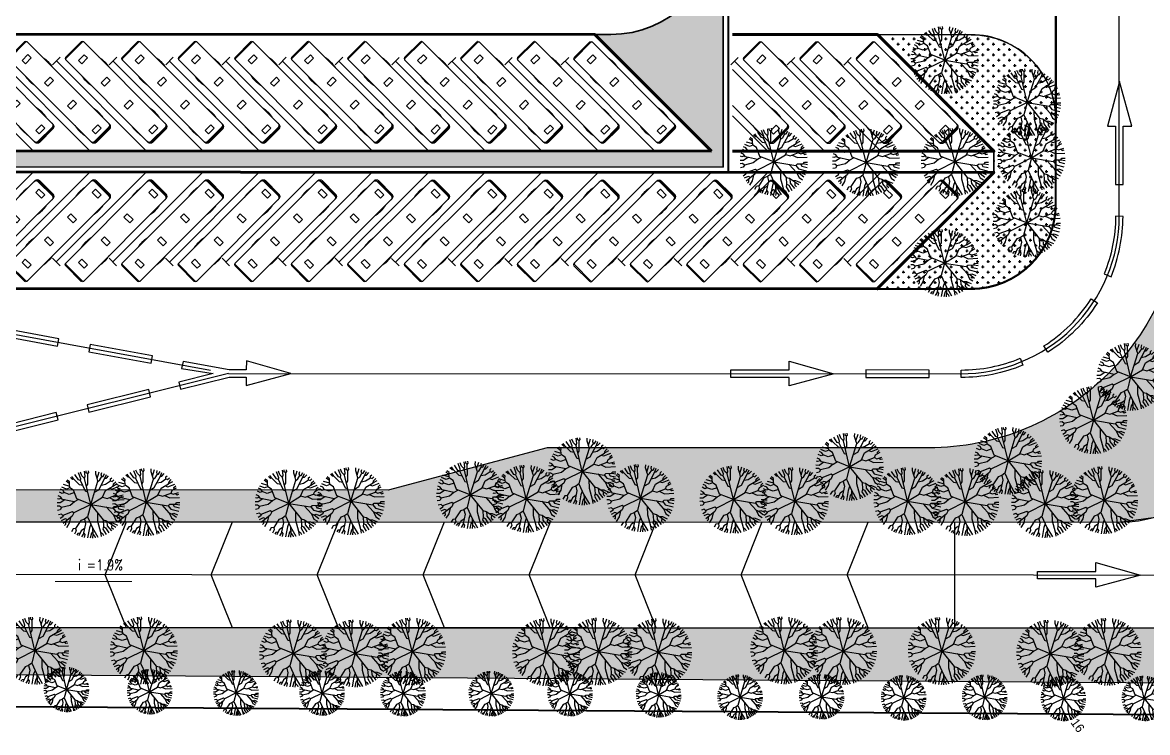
# Model space of a CAD drawing. Header units: millimetres. Extents: x -840588 to 786814, y -467537 to 194195.
# Drawn here: x 167367 to 273541, y -307711 to -240702 of the extents above; entities that cross this region are included whole.
import ezdxf

# ---------------------------------------------------------------- set-up
doc = ezdxf.new("R2010")
doc.units = ezdxf.units.MM
doc.header["$LTSCALE"] = 100
doc.header["$MEASUREMENT"] = 0
for name, color, linetype in [('1gt tim duong', 10, 'Continuous'), ('A-tree', 3, 'Continuous'), ('A-Wall-Patt', 143, 'Continuous'), ('caycay', 96, 'Continuous'), ('ct-ramdoc', 250, 'Continuous'), ('GHICHU', 156, 'Continuous'), ('gthong-phan lanxe', 9, 'Continuous'), ('gthong-viahe', 5, 'Continuous')]:
    doc.layers.add(name, color=color, linetype=linetype)
for name, color, linetype, lineweight in [('A-Area', 134, 'Continuous', 35), ('ct-bai xe', 95, 'Continuous', 100), ('ct-phan loxe', 95, 'Continuous', 15), ('ct-xebuyt', 148, 'Continuous', 13), ('ctrinh-chinh', 24, 'Continuous', 100), ('gthong-duong', 7, 'Continuous', 40), ('PV_X_Lo', 1, 'Continuous', 9), ('Sothua', 7, 'Continuous', 13)]:
    doc.layers.add(name, color=color, linetype=linetype, lineweight=lineweight)
doc.styles.add('APTIMA', font='')
doc.styles.add('DIM_FONT', font='SIMPLEX.shx', dxfattribs={"width": 0.8})
doc.styles.get("Standard").update_dxf_attribs({"font": 'arial.ttf'})
doc.styles.get('APTIMA').set_extended_font_data('VNI-Aptima')
doc.dimstyles.new('LANG', dxfattribs={"dimtxt": 500, "dimasz": 400, "dimexe": 400, "dimexo": 0.0625, "dimgap": 0.09, "dimtad": 1, "dimdec": 0, "dimlfac": 0.6, "dimzin": 0, "dimdsep": 46, "dimtxsty": 'Standard', "dimcen": 350, "dimclrd": 8, "dimclre": 8, "dimadec": 0, "dimazin": 0, "dimtfac": 1, "dimtdec": 0, "dimtofl": 0, "dimtmove": 0, "dimatfit": 3, "dimfxl": 1, "dimtolj": 1, "dimtzin": 0, "dimlwd": 13, "dimlwe": 13, "dimarcsym": 0})

# ---------------------------------------------------------------- blocks, each defined once
blk = doc.blocks.new('ARR-LT-T')
blk.add_lwpolyline([(-4.212694860529155, 1.13272828515619), (-4.212694860412739, 0.3499999998603016), (-9.712694860529155, 0.3500000003259629), (-9.71269486041274, -0.3500000000931323), (-4.212694860412739, -0.3500000000931323), (-4.212694860529155, -1.179037770954892), (0, 0)], close=True)
blk = doc.blocks.new('plxe')
at = {"ltscale": 0.1}
for p, q in [((0, 0), (-8.485282087814994, 8.485282085835934)), ((-0.3535533662652597, -0.353553366381675), (0.3535533661488444, 0.3535533661488444))]:
    blk.add_line(p, q, dxfattribs=at)
blk = doc.blocks.new('htrgrr')
at = {"ltscale": 10}
for p, q in [((-903.0737704914063, 0), (903.0737704914063, 0)), ((-1180.942622951232, -11161.06557377055), (-1180.942622951232, -277.8688524590107)), ((0, -69.46721311472356), (-903.0737704914063, -92.62295081967022)), ((-903.0737704914063, -162.0901639343938), (903.0737704914063, -162.0901639345102)), ((0, -162.0901639345102), (0, -69.46721311472356)), ((0, -69.46721311472356), (903.0737704914063, -92.62295081967022)), ((1180.942622951232, -277.8688524590107), (1180.942622951232, -11161.06557377055)), ((1042.008196720853, -11207.37704918033), (-1042.008196720853, -11207.37704918033)), ((1042.008196720853, -11300), (-1042.008196720853, -11300))]:
    blk.add_line(p, q, dxfattribs=at)
for points in [[(375.2198343565688, -1027.67339785106), (375.2198343565688, -594.4204250621842), (-375.2198343565688, -594.4204250621842), (-375.2198343565688, -1027.67339785106)], [(375.2198343565688, -4272.293837453122), (375.2198343565688, -3839.040864664246), (-375.2198343565688, -3839.040864664246), (-375.2198343565688, -4272.293837453122)], [(375.2198343565688, -7285.274362727185), (375.2198343565688, -6852.021389938309), (-375.2198343565688, -6852.021389938309), (-375.2198343565688, -7285.274362727185)], [(375.2198343565688, -10244.59532106423), (375.2198343565688, -9811.342348275357), (-375.2198343565688, -9811.342348275357), (-375.2198343565688, -10244.59532106423)]]:
    blk.add_lwpolyline(points, close=True, dxfattribs=at)
for centre, radius, start, end in [((-903.0737704914063, -277.8688524590107), 277.8688524590164, 90, 180), ((903.0737704914063, -277.8688524590107), 277.8688524590164, 0, 90), ((-903.0737704914063, -370.4918032786809), 277.8688524590164, 90, 180), ((-903.0737704914063, -439.9590163934045), 277.8688524590164, 90, 180), ((903.0737704914063, -370.4918032786809), 277.8688524590164, 0, 90), ((903.0737704914063, -439.9590163935209), 277.8688524590164, 0, 90), ((1919.031762295403, -1817.725409836043), 3169.441598360655, 167.9819880926131, 192.0180119073869), ((-1919.031762295403, -1817.725409836043), 3169.441598360655, 347.981988092613, 12.01801190738696), ((1919.031762295403, -8417.110655737692), 3169.441598360655, 167.9819880926131, 192.0180119073869), ((-1919.031762295403, -8417.110655737692), 3169.441598360655, 347.981988092613, 12.01801190738696), ((-1042.008196720853, -11068.44262295077), 138.9344262295082, 180, 270), ((-1042.008196720853, -11161.06557377055), 138.9344262295082, 180, 270), ((1042.008196720853, -11068.44262295077), 138.9344262295082, 270, 0), ((1042.008196720853, -11161.06557377055), 138.9344262295082, 270, 0)]:
    blk.add_arc(centre, radius, start, end, dxfattribs=at)
blk = doc.blocks.new('san bxctai')
at = {"layer": 'A-Wall-Patt'}
for points in [[(-171.0999999999767, 11.19999779481441), (-171.0999999999767, 0.5000085714273155), (-0.9000000000232831, 0.5000000249128789), (-0.9000000725500286, 88.49816273595206), (-0.400000003632158, 87.99999959114939)], [(-171.5999999999767, 10.69999898830429), (-171.5999999999767, 8.59634019434452e-06), (-0.4000000000232831, 0), (-0.400000003632158, 87.99999959114939), (-0.400000003632158, 87.99999959114939)]]:
    blk.add_lwpolyline(points, dxfattribs=at)
blk = doc.blocks.new('A$C537F0C63')
at = {"layer": 'caycay'}
for p, q in [((2.008257406407211, 10.05514116568156), (1.666088850062806, 10.35901247844595)), ((2.272467924871307, 10.54832825371341), (2.042717878081021, 10.72445268446245)), ((2.296077634156973, 10.19319036591696), (2.272467924871307, 10.54832825371341)), ((3.003826198455499, 10.71583942823054), (2.568862697771692, 11.14364282684619)), ((3.269952949845901, 10.73353164103173), (2.956771443390608, 11.39790803732103)), ((3.269952949845901, 10.73353164103173), (3.003826198455499, 10.71583942823054)), ((4.50370063718583, 8.70506324478265), (3.269952949845901, 10.73353164103173)), ((3.573577700022724, 11.08070473705084), (3.272457403527369, 11.57568824168993)), ((3.810128005825391, 11.09643069598314), (3.573577700022724, 11.08070473705084)), ((3.910690972326847, 11.37062830588184), (3.788839569944685, 11.81686011959391)), ((3.810128005825391, 11.09643069598314), (3.910690972326847, 11.37062830588184)), ((4.235841180721764, 10.50048805131519), (3.810128005825391, 11.09643069598314)), ((4.592421611992904, 10.24268936957378), (4.235841180721764, 10.50048805131519)), ((4.712688563198753, 10.80137484274019), (4.265887160996499, 11.99052643422328)), ((4.577421300939022, 10.28284407086176), (4.712688563198753, 10.80137484274019)), ((6.125898059370229, 6.139521315279126), (4.577421300939022, 10.28284407086176)), ((4.700099824054632, 10.83487223221164), (4.906208114261972, 11.58543264324908)), ((4.906208114261972, 11.58543264324908), (4.852080984670465, 12.1454581428552)), ((6.125898059370229, 6.139521315279126), (6.970036149243242, 10.92007571294744)), ((6.159981289129064, 11.93632074141715), (6.202302373265411, 12.27858844433285)), ((6.353129947037814, 11.71136866716915), (6.159981289129064, 11.93632074141715)), ((6.353129947037814, 11.71136866716915), (6.605483960749552, 11.93623077391385)), ((6.447514687970397, 9.84495994712779), (6.353129947037814, 11.71136866716915)), ((6.605483960749552, 11.93623077391385), (6.617402898351429, 12.259334795428)), ((6.826178093167982, 11.29693891192437), (6.890286666319298, 12.23129105439875)), ((6.970036149243242, 10.92007571294744), (6.826178093167982, 11.29693891192437)), ((6.948042777010414, 8.570320168466424), (7.76638461697803, 10.55685856171476)), ((6.970036149243242, 10.92007571294744), (7.441234408583114, 11.42699881628141)), ((7.441234408583114, 11.42699881628141), (7.651727496751846, 12.08642798159781)), ((7.68363426896758, 10.90806475621866), (8.019816777752567, 11.97964079065423)), ((7.76638461697803, 10.55685856171476), (7.68363426896758, 10.90806475621866)), ((7.76638461697803, 10.55685856171476), (8.113333231842262, 10.69883864084841)), ((7.965382829468581, 9.797246468468074), (8.933407776050444, 10.87226001470481)), ((8.113333231842262, 10.69883864084841), (8.712313031195663, 11.70768604843033)), ((8.933407776050444, 10.87226001470481), (9.272947348141315, 11.41112699440055)), ((8.933407776050444, 10.87226001470481), (9.171925964052207, 10.85838502353727)), ((9.171925964052207, 10.85838502353727), (9.537986088387697, 11.24360011898898)), ((9.733678942880942, 10.44985240105962), (10.13871553562058, 10.78615722681207)), ((9.786865097747068, 10.09668076723392), (9.733678942880942, 10.44985240105962)), ((9.786865097747068, 10.09668076723392), (10.35685576614924, 10.5884511891054)), ((1.280611972542829, 8.044912836274307), (0.444487546075834, 8.466659778718167)), ((0.9218848354175861, 8.526406249260617), (0.5914981488203921, 8.797440291094972)), ((2.008086131005257, 8.717519836023712), (0.7635036424217105, 9.129316388596635)), ((0.9357337090696092, 8.218872061683214), (0.9218848354175861, 8.526406249260617)), ((1.920139873705921, 9.225739964920649), (1.087115961723612, 9.647311538588838)), ((1.76967368680198, 9.623145921275864), (1.343038968556357, 9.988975225947797)), ((1.883955297300417, 9.24431646832818), (1.76967368680198, 9.623145921275864)), ((3.267708861298161, 8.533747915149434), (1.883955297300417, 9.24431646832818)), ((2.5351559760893, 8.909919010715385), (2.008086131005257, 8.717519836023712)), ((2.310344671936036, 10.1849830326064), (2.008257406407211, 10.05514116568156)), ((3.222511420288356, 9.660279909650853), (2.296077634156973, 10.19319036591696)), ((3.993460937123018, 9.543984048803395), (3.222511420288356, 9.660279909650853)), ((3.914115354094974, 7.298525660517043), (3.267708861298161, 8.533747915149434)), ((5.316408449507435, 8.305498213470855), (4.50370063718583, 8.70506324478265)), ((6.717420145090728, 9.489459469132271), (6.447514687970397, 9.84495994712779)), ((6.527199968382774, 8.412167402177147), (6.948042777010414, 8.570320168466424)), ((7.392351211692585, 9.648875252361904), (7.965382829468581, 9.797246468468074)), ((8.578119715861249, 7.281614840641851), (9.092822924165375, 8.921003827472305)), ((8.94424461397648, 8.447760988721711), (9.944313991869421, 8.175001025898382)), ((9.092822924165375, 8.921003827472305), (9.745379681935447, 9.38050785887026)), ((9.745379681935447, 9.38050785887026), (9.786865097747068, 10.09668076723392)), ((9.745379681935447, 9.38050785887026), (10.35249974897306, 9.183089075660973)), ((9.759203255198372, 9.619244142235402), (10.88575250038048, 10.01737219720235)), ((9.944313991869421, 8.175001025898382), (10.80974500087541, 8.559510920527828)), ((10.35249974897306, 9.183089075660973), (11.20201209581137, 9.59306054910121)), ((10.79366673980257, 8.552387381641893), (11.20595707066968, 8.407509828190086)), ((10.80974500087541, 8.559510920527828), (11.04832709143011, 8.991530669089116)), ((11.04832709143011, 8.991530669089116), (11.44374410946693, 9.207825855861302)), ((11.20595707066968, 8.407509828190086), (11.70062178621083, 8.711759320220153)), ((1.757476259455871, 6.679553776459215), (0.00855774800220388, 6.661205396139849)), ((0.4466466944213607, 7.186909447627841), (0.08666564667146304, 7.2448509023925)), ((1.12084364940165, 7.320901045324717), (0.1511815814883448, 7.552586191002774)), ((0.7097976248769555, 7.419110072511103), (0.4466466944213607, 7.186909447627841)), ((1.541375211712875, 7.549264594850683), (1.12084364940165, 7.320901045324717)), ((1.521030883770436, 7.555591163691133), (1.280611972542829, 8.044912836274307)), ((3.097987199351337, 7.065927705370996), (1.521030883770436, 7.555591163691133)), ((2.703754449681583, 7.188340914177388), (1.757476259455871, 6.679553776459215)), ((3.884867362274235, 7.354371150599036), (3.097987199351337, 7.065927705370996)), ((6.125898059370229, 6.139521315279126), (3.914115354094974, 7.298525660517043)), ((6.125898059370229, 6.139521315279126), (8.578119715861249, 7.281614840641851)), ((8.279060999553622, 7.142313947006187), (9.0886019582249, 6.750771228889789)), ((9.075402950122225, 6.757166716884967), (9.900688603102026, 6.150819989943557)), ((9.0886019582249, 6.750771228889789), (11.18806748264615, 7.336222721740342)), ((9.900688603102026, 6.150819989943557), (11.46386237296974, 5.868288854795537)), ((10.77352595946286, 7.220637597380119), (11.64532254343067, 6.712682137225784)), ((11.18806748264615, 7.336222721740342), (11.54099752982074, 7.835271000905777)), ((11.33254625860354, 7.540524095533328), (11.89576276779189, 7.413002362918633)), ((11.46386237296974, 5.868288854795537), (11.83055046181835, 6.160203181647375)), ((11.54099752982074, 7.835271000905777), (11.95948603860597, 8.053456869412912)), ((11.64532254343067, 6.712682137225784), (12.23443119234435, 6.755833524115587)), ((11.83055046181835, 6.160203181647375), (12.26543294043586, 6.154373944329564)), ((11.89576276779189, 7.413002362918633), (12.11310363743178, 7.4986918541872)), ((0.5706603464168438, 5.768348654561123), (-1.699427230050787e-06, 5.730386201154033)), ((0.7806298194373085, 5.506956316930882), (0.04189879572368227, 5.315400935116486)), ((1.063396316407307, 5.057959221958299), (0.1397583337929973, 4.775609911099309)), ((1.715808944849414, 4.625734219735023), (0.307439249689196, 4.179975674378511)), ((0.7973220304920687, 5.486148682266503), (0.5706603464168438, 5.768348654561123)), ((1.863759347223095, 5.527326392111718), (0.7973220304920687, 5.486148682266503)), ((1.301357276712224, 5.505615774418402), (1.063396316407307, 5.057959221958299)), ((2.147618291040999, 5.278660692089034), (1.715808944849414, 4.625734219735023)), ((2.179125049486174, 5.25103580450741), (1.863759347223095, 5.527326392111718)), ((3.339595652047137, 5.512285084278119), (2.113923366072413, 3.99826194187699)), ((6.125898059370229, 6.139521315279126), (2.179125049486174, 5.25103580450741)), ((6.125898059370229, 6.139521315279126), (4.039744528603478, 3.175083687405277)), ((4.993965494963049, 4.531040710644447), (5.060837633816845, 3.005173691082746)), ((6.125898059370229, 6.139521315279126), (9.309124815248651, 4.773858037136961)), ((6.125898059370229, 6.139521315279126), (6.842971201978798, 3.89649221743457)), ((9.309124815248651, 4.773858037136961), (9.56344752651421, 4.969106941811333)), ((9.309124815248651, 4.773858037136961), (9.616567334425781, 4.170077324375598)), ((9.56344752651421, 4.969106941811333), (11.29217119894747, 4.430094099112466)), ((9.616567334425781, 4.170077324375598), (11.35931998142405, 2.929313197353622)), ((11.22320598487931, 4.451586098773987), (11.30987888816526, 4.16373455730718)), ((11.29217119894747, 4.430094099112466), (11.5425597731919, 4.68452039962358)), ((11.30987888816526, 4.16373455730718), (11.83210555871847, 3.873839490315731)), ((11.46386237296974, 5.868288854795537), (11.72795570972085, 5.469711782065133)), ((11.5425597731919, 4.68452039962358), (12.06343262891096, 4.577516196506622)), ((11.72795570972085, 5.469711782065133), (12.21933158095999, 5.388423248077743)), ((1.230773230763589, 3.880098522535263), (0.5654086178583384, 3.53661498738802)), ((1.603983964610961, 3.791791144500166), (0.7979776640349883, 3.08873558965206)), ((1.703781163858366, 3.019787908731814), (1.11193678613563, 2.596291564444982)), ((1.623038097397512, 3.787286263777787), (1.230773230763589, 3.880098522535263)), ((2.360128743846872, 2.528373258541251), (1.492859571077133, 2.110982061632967)), ((2.113923366072413, 3.99826194187699), (1.623038097397512, 3.787286263777787)), ((2.086705644269387, 3.98654600703594), (1.703781163858366, 3.019787908731814)), ((2.496129963798012, 2.269877917915437), (1.822411499113514, 1.760689831018681)), ((2.952599385069334, 2.620357636184053), (2.360128743846872, 2.528373258541251)), ((3.428623164742021, 2.985834134982724), (2.496129963798012, 2.269877917915437)), ((2.496129963798012, 2.269877917915437), (2.56307497484886, 1.709560079856601)), ((3.339813401926222, 2.088173656051367), (2.637745125197398, 1.087092649082479)), ((3.369906157186051, 2.940729452180676), (3.339813401926222, 2.088173656051367)), ((4.039744528603478, 3.175083687405277), (3.428623164742021, 2.985834134982724)), ((4.039744528603478, 3.175083687405277), (4.031693542077846, 1.955804082903342)), ((5.060837633816845, 3.005173691082746), (4.630837960547069, 0.98501350143124)), ((6.842971201978798, 3.89649221743457), (6.058139944627328, 1.852742682112876)), ((6.328418276112643, 2.556572256453364), (6.621925523577374, 1.860491597191867)), ((6.842971201978798, 3.89649221743457), (7.432333557888342, 3.519514546744176)), ((7.432333557888342, 3.519514546744176), (7.280434323314694, 2.677135711990559)), ((7.280434323314694, 2.677135711990559), (7.715867288097797, 1.041460912816547)), ((7.432333557888342, 3.519514546744176), (8.098582012036786, 3.326026642433135)), ((8.098582012036786, 3.326026642433135), (9.111636380646814, 1.936837856093916)), ((9.93769863442867, 3.941450450896809), (10.23341044859262, 2.932877378403646)), ((10.23341044859262, 2.932877378403646), (10.78588893792767, 2.142211417256476)), ((10.47633774106362, 3.557950291473389), (10.95106070157999, 3.753440934466198)), ((10.9181057199894, 3.243447097807802), (10.92924841445711, 2.741344290425332)), ((10.92924841445711, 2.741344290425332), (11.10547083382698, 2.548124503166036)), ((10.95106070157999, 3.753440934466198), (11.66045975862653, 3.481945362666011)), ((2.56307497484886, 1.709560079856601), (2.246554855188151, 1.380875038601516)), ((3.661068871806492, 1.723103908010671), (3.151986367873178, 0.7683009200591187)), ((4.151889424236288, 1.488197098566161), (3.632459803578968, 0.5291005140024936)), ((4.031693542077846, 1.955804082903342), (3.661068871806492, 1.723103908010671)), ((4.029956023412524, 1.954728688528121), (4.151889424236288, 1.488197098566161)), ((4.291746997165319, 0.7246533119759988), (4.111621739852126, 0.339800697278406)), ((4.630837960547069, 0.98501350143124), (4.291746997165319, 0.7246533119759988)), ((4.630837960547069, 0.98501350143124), (4.553144487388636, 0.2048409433373308)), ((6.058139944627328, 1.852742682112876), (5.148106664306397, 0.07830981133520254)), ((5.687346443359274, 0.2823844214362907), (5.63783512871305, 0.01939518188373768)), ((6.046166258151061, 0.6926535401726142), (5.687346443359274, 0.2823844214362907)), ((6.032371784920542, 0.6769075088304817), (6.148760987558489, 2.060398401226848e-06)), ((6.058139944627328, 1.852742682112876), (6.046166258151061, 0.6926535401726142)), ((6.051426148278551, 1.202184490222862), (6.300487340380641, 0.8879269488934369)), ((6.300487340380641, 0.8879269488934369), (6.566832978940511, 0.01583402863980155)), ((6.621925523577374, 1.860491597191867), (7.04603830007909, 0.06930147462480818)), ((7.715867288097797, 1.041460912816547), (7.500958808541327, 0.7001980161367101)), ((7.500958808541327, 0.7001980161367101), (7.660945140349213, 0.1949458228082221)), ((7.510773716396216, 1.811866424770415), (8.13382774245838, 1.455661724790843)), ((7.68101589476646, 0.9861165687689208), (8.13231261911642, 0.3370629204364377)), ((8.13382774245838, 1.455661724790843), (8.63363335412214, 0.5354539643340104)), ((8.374018521320977, 1.013457626351737), (8.758654683351779, 0.9918956518486084)), ((8.758654683351779, 0.9918956518486084), (8.994797214174469, 0.7114704464074748)), ((9.111636380646814, 1.936837856093916), (9.05441034496107, 1.457435791671742)), ((9.05441034496107, 1.457435791671742), (9.356284565004898, 0.9185323608435283)), ((9.108831235360412, 1.913318816441461), (9.563043515889149, 1.847932786524325)), ((9.563043515889149, 1.847932786524325), (9.928087916650838, 1.318988235496363))]:
    blk.add_line(p, q, dxfattribs=at)

msp = doc.modelspace()

# ---------------------------------------------------------------- hatches: boundary and pattern name
at = {"layer": 'A-Area'}
h = msp.add_hatch(dxfattribs=at)
h.set_pattern_fill('AR-B816', color=256, scale=74.99999999999999, angle=-0.02274081717208486, style=0)
h.set_pattern_definition([(359.9772591828279, (-616218387.0630273, -1205141167.613114), (0.2381412742957726, 599.9999527406097), []), (89.97725918282791, (-616218387.0630273, -1205141167.613114), (-599.7618114663136, 600.2380940149055), [599.9999999999999, -599.9999999999999])])
edge = h.paths.add_edge_path(flags=0)
edge.add_line((77715.77988146758, -252780.1269880394), (66720.17251474387, -241775.7860151159))
edge.add_ellipse((66990.83731062878, -247337.4884641792), major_axis=(-3935.808750073774, 3938.934252542281), ratio=0.9999999997877591, start_angle=-42.19111139252574, end_angle=2.503748547235102)
edge.add_line((62886.71446269412, -243574.2492728087), (62882.46761371937, -254274.2383947368))
edge.add_line((62882.46761371937, -254274.2383947368), (77715.18445372494, -254280.1255320164))
edge.add_line((77715.184453725, -254280.1255320164), (233482.4541732946, -254341.9577024755))
edge.add_line((233482.4541732944, -254341.9577024755), (233483.0495238736, -252841.9602816431))
edge.add_line((233483.0495238736, -252841.9602816431), (233491.3834040815, -231841.9601937259))
edge.add_line((233491.3834040815, -231841.9601937258), (232891.3843572686, -231841.7221524625))
edge.add_ellipse((222891.3850955849, -231837.7530813791), major_axis=(-7068.26076804244, 7073.873811734706), ratio=0.9999999999780793, start_angle=135.0000014121006, end_angle=224.9999997151475, ccw=False)
edge.add_line((222887.4163208946, -241837.7523431805), (221385.595957094, -241837.1562967782))
edge.add_line((221385.5959570941, -241837.1562967781), (232381.2306947714, -252841.5228807621))
edge.add_line((232381.2306947714, -252841.5228807621), (77715.77988146766, -252780.1269880394))
at = {"layer": 'A-tree'}
h = msp.add_hatch(dxfattribs=at)
h.set_pattern_fill('CROSS', color=256, scale=2000.000000000001, angle=-360.0227408171721, style=0)
h.set_pattern_definition([(359.9772591828279, (-616218387.063027, -1205141167.613114), (500.1984116790877, 499.8015095552619), [250.0000000000001, -750.0000000000002]), (89.97725918282791, (-616218262.1126497, -1205141292.662717), (-499.8015095552618, 500.1984116790877), [250.0000000000001, -750.0000000000002])])
h.paths.add_polyline_path([(282905.2722569035, -196861.3139078818), (282479.9003071487, -195320.4774807509), (281351.9053420519, -194232.2118439398), (279867.781738675, -193860.6114630807, 0.0003271407553383473), (279863.8563897319, -193860.6630903765), (278331.9126722891, -194306.0594392909), (277301.0201869124, -195371.1255451663), (276905.2727293812, -196858.9324944403), (276881.4586022163, -256858.9268078421, -0.4142232574190198), (252871.1404210869, -280849.3989383818), (216871.93814816, -280833.9191729074), (201870.3517231285, -284827.9653259882), (34190.83854514429, -284762.8017520809), (34189.64781515295, -287762.8610263602), (270871.1699170257, -287856.7987089067), (274067.5920310422, -287424.2472242974), (276916.4436493171, -286224.8520744217), (279357.3397446684, -284344.5131629077), (281339.8273160865, -281728.1901544908), (282444.2419626061, -279040.0349036296), (282873.9174597437, -275860.1210662088)], flags=0)
h = msp.add_hatch(dxfattribs=at)
h.set_pattern_fill('CROSS', color=256, scale=2000.000000000001, angle=-360.0227408171721, style=0)
h.set_pattern_definition([(359.9772591828279, (-616218387.0630271, -1205141167.613114), (500.1984116790875, 499.8015095552615), [250.0000000000001, -750.0000000000002]), (89.97725918282791, (-616218262.1126498, -1205141292.662717), (-499.8015095552615, 500.1984116790875), [250.0000000000001, -750.0000000000002])])
edge = h.paths.add_edge_path(flags=0)
edge.add_line((248051.0469182721, -241847.7397748736), (259046.6801318633, -252852.1048332118))
edge.add_line((259046.6801318635, -252852.1048332118), (259045.8863276481, -254852.105180923))
edge.add_line((259045.8863276481, -254852.105180923), (248041.5212697754, -265847.7383948638))
edge.add_line((248041.5212697754, -265847.7383948638), (256877.7150099557, -265851.2452393631))
edge.add_ellipse((256878.4959710711, -257848.6769865251), major_axis=(-5656.423921500767, 5660.915798025317), ratio=0.9999999999891991, start_angle=135.0171493899208, end_angle=224.9923834795048)
edge.add_line((264881.0631387701, -257852.9170306317), (264884.2383561084, -249852.9176644823))
edge.add_ellipse((256886.7818697599, -249848.7051731104), major_axis=(-5652.811548967858, 5657.300556836948), ratio=0.9999999999921788, start_angle=224.9925614778864, end_angle=315.0000012558227)
edge.add_line((256889.9559023435, -241851.2482069581), (256887.5865517764, -241851.2472665577))
edge.add_line((256887.5865517764, -241851.2472665577), (248051.0469182722, -241847.7397748735))
h = msp.add_hatch(dxfattribs=at)
h.set_pattern_fill('CROSS', color=256, scale=2000.000000000001, angle=-0.02274081717208486, style=0)
h.set_pattern_definition([(359.9772591828278, (-616218387.0630271, -1205141167.613114), (500.1984116790878, 499.8015095552616), [250.0000000000001, -750.0000000000002]), (89.97725918282791, (-616218262.1126498, -1205141292.662717), (-499.8015095552616, 500.1984116790878), [250.0000000000001, -750.0000000000002])])
h.paths.add_polyline_path([(277860.6139575109, -303030.2799407107), (277862.6662209828, -297859.5761652815), (-50167.02176453787, -297729.3804754199), (-50168.21697527455, -300740.728750951)], flags=0)

# ---------------------------------------------------------------- linework, layer by layer
at = {"layer": '1gt tim duong', "ltscale": 3}
for p, q in [((164820.8209909043, -269814.7074071575), (185102.3534965649, -273510.5752644531)), ((186819.2316495647, -273823.4389388193), (164817.0504207279, -279314.706658884))]:
    msp.add_line(p, q, dxfattribs=at)
for points in [[(515922.8772067855, 20221.68832273027), (427772.0959360743, -40906.64025696714, 0.4745498610999931), (425347.8572467146, -71797.67651018528), (443846.9178660962, -89484.33069521091, -0.08121578597772923), (469113.5637293396, -126942.0787013436, -0.2326820037330457), (468451.2471277936, -224061.6379458749), (439519.1103299925, -281868.0672685042, -0.284078157769849), (421626.2092341772, -292916.6358307998), (-54965.03687705394, -292727.475738122, 0.09514921418312652), (-66078.29765021348, -294857.0599261856), (-155993.3475775713, -330672.0568902874), (-162786.4893368158, -332678.2426036603)], [(186819.2316496811, -273823.4389388193), (255874.7128171477, -273850.8472078824, 0.4142135623776623), (270880.6100563521, -258995.6552066923), (270901.700980083, -205856.8060960367)]]:
    msp.add_lwpolyline(points, format="xyb", dxfattribs=at)
at = {"layer": 'A-Area'}
for p, q in [((233483.0495239901, -252841.9602814102), (233491.3834040814, -231841.9601939586)), ((222887.4163207782, -241837.7523434133), (221385.595957094, -241837.156297011)), ((221385.595957094, -241837.156297011), (232381.2306948877, -252841.5228809951)), ((232381.2306948877, -252841.5228809951), (77715.77988135103, -252780.1269882722)), ((233482.4541732944, -254341.9577024755), (233483.0495239901, -252841.9602814102)), ((77715.18445372487, -254280.1255322493), (233482.4541732944, -254341.9577024755))]:
    msp.add_line(p, q, dxfattribs=at)
at = {"layer": 'A-Area', "extrusion": (0, 0, -1)}
msp.add_arc((-222891.3850955848, -231837.7530816119), 10000.00004940014, 180.0227410973153, 270.0227394031102, dxfattribs=at)
at = {"layer": 'A-tree'}
for p, q in [((248051.0469182722, -241847.7397746407), (259046.68013198, -252852.1048329791)), ((256887.5865518926, -241851.2472667906), (248051.0469182722, -241847.7397746407)), ((256889.9559023434, -241851.2482071909), (256887.5865518926, -241851.2472667906)), ((264881.0631387698, -257852.9170308645), (264884.2383561082, -249852.9176647151)), ((259046.68013198, -252852.1048329791), (259045.8863276481, -254852.105180923)), ((259045.8863276481, -254852.105180923), (248041.5212697753, -265847.7383950966)), ((248041.5212697753, -265847.7383950966), (256877.7150099557, -265851.2452393629)), ((216871.9381480437, -280833.9191726744), (201870.3517231286, -284827.9653257554)), ((252871.1404210871, -280849.3989381489), (216871.9381480437, -280833.9191726744)), ((201870.3517231286, -284827.9653257554), (34190.83854514429, -284762.8017520809)), ((270871.1699169092, -287856.7987089067), (274067.5920309258, -287424.2472242972)), ((34189.64781515295, -287762.8610263602), (270871.1699169092, -287856.7987089067)), ((277862.6662209828, -297859.5761652815), (-50167.02176453776, -297729.3804751871)), ((-50168.21697515804, -300740.7287507182), (277860.6139575109, -303030.2799407107))]:
    msp.add_line(p, q, dxfattribs=at)
for centre, radius, start, end in [((256886.7818697599, -249848.7051731104), 7997.457595748886, 359.9698206532177, 89.97726043680933), ((256878.4959710711, -257848.6769865251), 8002.568290893049, 269.994408574129, 359.969642668104)]:
    msp.add_arc(centre, radius, start, end, dxfattribs=at)
at = {"layer": 'A-tree', "extrusion": (0, 0, -1)}
msp.add_arc((-252881.4604923594, -256849.4011566374), 24000.00000020445, 180.0227408171721, 270.0246373552663, dxfattribs=at)
at = {"layer": 'ct-bai xe'}
for points in [[(232381.2280109503, -252841.520195858), (77715.77988111801, -252780.1269887378), (66720.172517072, -241775.7860155826), (221385.5959566281, -241837.1562974765), (232381.2280109503, -252841.520195858)], [(234387.415377929, -241842.3179518252), (248051.0469182721, -241847.7397748736), (259046.68013198, -252852.1048329791), (234383.0494545915, -252842.3170232371)], [(259045.8863277645, -254852.1051809231), (45716.81726062914, -254767.4237518857), (34712.45221262448, -265763.0473552789), (248041.5212698917, -265847.7383950966), (259045.8863277645, -254852.1051809231), (259045.8863277645, -254852.1051809231)]]:
    msp.add_lwpolyline(points, dxfattribs=at)
at = {"layer": 'ct-phan loxe'}
msp.add_line((237715.7764990889, -252843.6377022237), (234384.3738280923, -249509.589499993), dxfattribs=at)
at = {"layer": 'ct-ramdoc'}
msp.add_line((255365.1869232117, -297849.1754307984), (255369.157232809, -287849.1780019835), dxfattribs=at)
for points in [[(177179.3020082357, -297818.0266105725), (175181.2866316478, -292817.3459185811), (177183.2709856804, -287818.1377361966)], [(187179.3012205791, -297821.9956318107), (185181.2858439914, -292821.3149398193), (187183.270198024, -287822.1067574349)], [(197179.3004329226, -297825.964653049), (195181.2850563348, -292825.2839610574), (197183.2694103675, -287826.0757786732)], [(207179.2996452662, -297829.9336742873), (205181.2842686782, -292829.2529822956), (207183.268622711, -287830.0447999114)], [(217179.2988576096, -297833.9026955254), (215181.2834810219, -292833.2220035341), (217183.2678350544, -287834.0138211497)], [(227179.2980699531, -297837.8717167636), (225181.2826933653, -292837.1910247724), (227183.267047398, -287837.9828423878)], [(237179.2972822966, -297841.840738002), (235181.2819057088, -292841.1600460106), (237183.2662597414, -287841.951863626)], [(247179.2964946401, -297845.8097592403), (245181.2811180523, -292845.1290672489), (247183.2654720849, -287845.9208848643)]]:
    msp.add_lwpolyline(points, dxfattribs=at)
at = {"layer": 'ct-xebuyt'}
for p, q in [((234386.1122638407, -245125.5251002086), (239604.8298403785, -250348.3878115987)), ((237907.0997914272, -252044.7704537711), (234384.7651327402, -248519.6380671133)), ((239488.2528948753, -250631.1842906829), (238189.9887397537, -251928.4180761337)), ((238905.6456183508, -251346.3788240334), (238239.8823406474, -251978.3513065443)), ((239604.6712968051, -250747.6951619516), (238306.4071417999, -252044.9289471695)), ((238839.1208173145, -251279.8011834082), (238905.6456183508, -251346.3788240334)), ((238905.6456183508, -251346.3788240334), (239538.1464956524, -250681.1175210935))]:
    msp.add_line(p, q, dxfattribs=at)
for points in [[(235617.3303888598, -248594.8701509794), (235928.5066966848, -248906.293620522), (236467.9249336325, -248367.3034938385), (236156.748625924, -248055.880024296)], [(237947.7218046158, -250927.1125554282), (238258.8981123245, -251238.5360249708), (238798.3163493888, -250699.5458980545), (238487.1400415639, -250388.1224285119)]]:
    msp.add_lwpolyline(points, close=True, dxfattribs=at)
for centre, radius, start, end in [((236270.5843323169, -251468.0367544778), 3220.58862334548, 32.95924336135855, 56.99526591477626), ((239029.3956618919, -248711.4149607439), 3220.58862334548, 212.9592433613585, 236.9952659147763), ((239288.6784914174, -250431.4513690399), 282.3529751974119, 314.9772545370789, 44.97725453711259), ((239338.572092311, -250481.3845994507), 282.3529751974119, 314.9772545370789, 44.97725453711259), ((239405.0968934636, -250547.9622400759), 282.3529751974119, 314.9772545370789, 44.97725453711259), ((237990.4143364123, -251728.685154258), 282.3529751974119, 224.9772545371126, 314.9772545370789), ((238040.3079371895, -251778.6183846687), 282.3529751974119, 224.9772545371126, 314.9772545370789), ((238106.8327383422, -251845.1960252939), 282.3529751974119, 224.9772545371126, 314.9772545370789)]:
    msp.add_arc(centre, radius, start, end, dxfattribs=at)
at = {"layer": 'ctrinh-chinh'}
msp.add_lwpolyline([(62786.51601965622, -244074.2083504221, 200.0000000000001, 200.0000000000001, 0), (62782.26917074482, -254774.1978993617, 200.0000000000001, 200.0000000000001, 0), (233982.2556826069, -254842.1561393001, 200.0000000000001, 200.0000000000001, 0), (234008.451222392, -188842.162314092, 200.0000000000001, 200.0000000000001, 0), (233508.4512080629, -188841.9630951332, 0, 0, 0), (223308.4784644367, -188837.9144546077, 200.0000000000001, 200.0000000000001, 0), (62808.46470711797, -188774.2126704929, 200.0000000000001, 200.0000000000001, 0), (62791.51698632988, -231474.2095609384, 200.0000000000001, 200.0000000000001, 0), (28891.55209500696, -231460.7545918156, 0, 0, 0), (28886.5511283333, -244060.7533812993, 200.0000000000001, 200.0000000000001, 0)], format="xyseb", close=True, dxfattribs=at)
at = {"layer": 'gthong-duong', "ltscale": 2}
msp.add_lwpolyline([(-64178.64847724617, -303642.4181481822, 3.212195479555815e-05), (-64178.4543545747, -303642.1131295186), (274839.7374087714, -306002.7576256217, 0.4161378792375686), (277860.6243797223, -303004.0210471398)], format="xyb", dxfattribs=at)
at = {"layer": 'gthong-phan lanxe', "ltscale": 8}
for points in [[(270530.6107310602, -258993.8888048784), (270530.6104099969, -258994.6977278543, -0.09587199426009789), (269450.1663964691, -264428.9412989392), (270098.2867293536, -264693.4030806058, 0.09588599132710728), (271230.605599898, -258997.4215930353)], [(268813.4608549637, -267168.5698829603, -0.1092603760043131), (264135.5268429056, -271823.7547087492), (263760.5564587503, -271232.6563994651, 0.1092603760068622), (268224.1975158596, -266790.7224039511), (268813.4608549637, -267168.5698829603)], [(261785.7780333172, -273042.8134679675, -0.09837757830356843), (255944.0004813521, -274201.036152808), (255944.2783128389, -273501.0362077577, 0.09837757830035852), (261518.4480337602, -272395.8709112715)]]:
    msp.add_lwpolyline(points, format="xyb", close=True, dxfattribs=at)
for points in [[(164758.0744186978, -270159.0370002916), (170660.8674141744, -271234.6925455725), (170786.3605611471, -270546.0333627981), (164883.5675656703, -269470.3778177499)], [(173612.2639119128, -271772.5203179804), (179515.0569073894, -272848.1758632613), (179640.5500543624, -272159.516680021), (173737.7570588855, -271083.8611349729)], [(246944.0011902429, -274197.4640336939), (252944.000717649, -274199.8454464368), (252944.2785491356, -273499.8455016192), (246944.2790217295, -273497.4640888762)], [(173633.951295526, -277474.9352120352), (179455.3834152253, -276022.0318863541), (179285.8780271709, -275342.864805804), (173464.4459074715, -276795.7681317177)], [(164901.8031159767, -279654.2902011385), (170723.2352357926, -278201.3868752248), (170553.7298477383, -277522.2197944418), (164732.2977280387, -278975.1231203554)]]:
    msp.add_lwpolyline(points, close=True, dxfattribs=at)
msp.add_lwpolyline([(185376.1447857634, -273822.8661768613), (182122.410061894, -274634.9278661587), (182291.9154499484, -275314.094946476), (186862.1796915714, -274173.4560145132), (188491.3617848486, -274174.102640397), (188491.0511182133, -274956.8308640408), (192704.1952291889, -273825.7746956421), (188491.9686630708, -272645.0649900176), (188491.6396163352, -273474.1026955798), (186862.4575213118, -273473.4560696952), (182539.7770434995, -272688.5918753369), (182369.7325831788, -273367.6241878207), (185376.1447858798, -273822.8661768613)], dxfattribs=at)
at = {"layer": 'gthong-viahe'}
for points in [[(26126.23101098458, -284759.6830276433, 0.2277345976248341), (32370.02869654863, -287762.1500503888), (270870.1344184321, -287856.8000257515, 0.414213562372605), (282873.9164974965, -275862.5428201972), (282905.2722555071, -196861.3139062515, 0.9999153351858826), (276905.2727281011, -196858.9324932756), (276881.4586010527, -256858.9268069103, -0.4142232574231975), (252871.1404200397, -280849.398937217), (216871.9381489754, -280833.9191717436), (201870.3517219648, -284827.9653248235), (42370.39964405036, -284764.6406155037)], [(248041.5212701246, -265847.7383948638), (259045.8863277645, -254852.1051809231), (259046.68013198, -252852.1048329791), (248051.0469182721, -241847.7397748736), (256887.5865518926, -241851.2472667906, -0.4142041095230642), (264884.2377449893, -249854.4570935449), (264881.0625278835, -257854.4564599272, -0.4142230146402254), (256877.7150098393, -265851.245239363), (248041.5212698917, -265847.7383950966)], [(28878.97732804315, -265215.4998815262, 0.1078195831923213), (31377.90571679772, -265761.7438883956), (34712.45221262448, -265763.0473552789), (45716.81726062914, -254767.4237518857), (259045.8863277645, -254852.1051809231), (259046.68013198, -252852.1048329791), (234383.0494554728, -252842.3148029643)], [(-64178.80757913721, -303642.316877038, -0.8101863810780914), (-64963.83397720094, -299808.877698989, -0.1031994516537467), (-54967.02138650919, -297727.4753449927), (277862.6662209828, -297859.5761652815), (277860.6168720903, -303022.9366213459)]]:
    msp.add_lwpolyline(points, format="xyb", dxfattribs=at)
msp.add_lwpolyline([(62886.71446234468, -243574.2492732743), (62882.46707908506, -254274.2376536574), (233482.4541730615, -254341.9577029411), (233491.3844520323, -231841.9602442004), (232891.3843570357, -231841.7221526954, -0.4142135536919331), (222887.4164190326, -241837.7523436851), (221385.5959566281, -241837.1562974765), (232381.2280109503, -252841.520195858), (77715.77988111801, -252780.1269887378), (66720.172517072, -241775.7860155826, 0.1975286291808372), (62886.71446246101, -243574.2492735071)], format="xyb", close=True, dxfattribs=at)
at = {"layer": 'PV_X_Lo', "ltscale": 5}
msp.add_lwpolyline([(28877.94308663664, -265760.7522292184, 200.0000000000001, 200.0000000000001, 0), (256877.8913674795, -265851.122203174, 200.0000000000001, 200.0000000000001, 0.4141098055328412), (264881.0611155559, -257853.1262419155, 200.0000000000001, 200.0000000000001, 0), (264908.4468475641, -188854.4265889479, 200.0000000000001, 200.0000000000001, 0), (233608.4491055014, -188842.0027868425, 0, 0, 0), (223208.4765277362, -188837.8747610624, 200.0000000000001, 200.0000000000001, 0), (28908.4919985855, -188760.7519270938, 200.0000000000001, 200.0000000000001, 0), (28891.5049835512, -231560.7545810866, 0, 0, 0), (28886.74226938089, -243560.7544589995, 200.0000000000001, 200.0000000000001, 0), (28877.94308663664, -265760.7522292184, 200.0000000000001, 200.0000000000001, 0)], format="xyseb", dxfattribs=at)

# ---------------------------------------------------------------- block references
at = {"layer": 'caycay', "extrusion": (-1.849088780389791e-06, -5.240423503569551e-08, 0.9999999999982891), "xscale": -518.4000000042536, "yscale": 518.3999999426321, "zscale": 518.4000000000002, "rotation": 3.269462154405618}
for p in [(257751.7106026218, -247251.3136370589, -1.328090542272541), (265540.2298268325, -251245.9061458473, -1.342282872220092), (241622.8676349846, -256850.8949575462, -0.4257740717586866), (250329.5544133589, -256919.3905860365, -0.4418699191332935), (258705.5170550984, -256863.2793489482, -0.4573607581460247), (265935.2332805821, -256481.4807811308, -1.342738902390681), (265491.6255803189, -262607.3570512385, -1.341597610508925), (257723.7556660733, -266397.511663851, -1.327035509250689), (275301.5120021192, -277139.566680078, -1.358975412102758), (271783.1354835798, -281236.8997204573, -1.352254903953017), (263728.3765630196, -285058.6995710234, -0.4680203379298137), (223542.8070227588, -286062.5775328306, -1.262801367880245), (248781.54369, -285629.6537759664, -1.309492719720574), (212981.3028658483, -288283.2999075731, -1.24315583378213), (218266.1321167946, -288647.0168168736, -1.252908891950169), (229053.3131071173, -288578.9734443692, -1.272858913051883), (237813.2856192246, -288727.0999523473, -1.289049117484011), (272805.8582178628, -288776.04195241, -1.353750926105386), (177157.3622855848, -289176.5166891987, -1.176867378842873), (182394.1091123063, -288973.4440682895, -1.186561230511944), (195845.1169295361, -289081.3607460325, -1.211427682860817), (201697.9507454507, -288878.5326516097, -1.222260721253795), (243604.9787320851, -288874.0435531109, -1.299750771771488), (254247.3227369462, -288878.2675223827, -1.319429189314302), (259677.0637040111, -288952.7474261624, -1.32946535935456), (267237.5107239791, -289139.7915646044, -1.343435495209167), (171898.5709275914, -302983.3839114355, -1.166419868429359), (182159.9174557053, -302967.2208485681, -1.185394856178942), (196261.0108751305, -303241.3972435624, -1.211454661808052), (202120.4805303846, -303243.7228796968, -1.222289219533453), (207486.5892554614, -303061.0044856563, -1.232221206189027), (220130.6649542924, -303127.6358240444, -1.255597732938301), (225064.975449924, -303067.981385022, -1.264724837259993), (230701.8736262903, -303133.4508078618, -1.275144531559107), (242605.9184719395, -302953.3273349916, -1.297165606556855), (248156.9615428051, -303017.1482241661, -1.307426633533794), (257470.4257342503, -303020.8447581761, -1.324647861962528), (267708.9757190245, -303271.3695523817, -1.343566721306891), (273136.7580385392, -303088.675636724, -1.353612746631216)]:
    msp.add_blockref('A$C537F0C63', p, dxfattribs=at)
at = {"layer": 'caycay', "extrusion": (-1.849088780389792e-06, -5.240423503569554e-08, 0.9999999999982891), "xscale": -347.3280000366057, "yscale": 347.3280000034728, "zscale": 347.3280000000001, "rotation": 3.269462147545186}
for p in [(173760.22321142, -305660.1028323231, -0.3013001492082845), (181612.7007331646, -305875.2356322665, -0.3158088034217741), (189765.2636647836, -305989.6725618645, -0.3308776190909892), (197883.1231208204, -305992.8945577783, -0.3458880930850559), (205523.4323584055, -306048.9310465956, -0.3600127666256769), (213853.5232107211, -306052.2372776076, -0.3754156708998403), (221281.6220886245, -306055.1855060611, -0.3891507306949647), (229645.2087001747, -306171.9386460729, -0.4046096265039024), (237338.5212134243, -306387.0082733142, -0.4188239737964698), (245031.9389138497, -306337.0577735326, -0.4330524037671558), (252778.3371195699, -306446.1404031377, -0.4473704653851608), (260418.6998173963, -306396.1688459443, -0.4615007930492953), (267846.7566209418, -306505.1251249277, -0.4752302197746223), (275487.0982810071, -306508.1575929988, -0.4893577309024491)]:
    msp.add_blockref('A$C537F0C63', p, dxfattribs=at)
at = {"layer": 'ct-phan loxe', "yscale": 999.9999999999999}
for p, xscale, zscale, rotation in [((159901.1409661865, -244327.4713736267), 999.9999999999999, 999.9999999999999, 179.9772591828279), ((165233.8671887071, -244329.5880689541), 999.9999999999999, 999.9999999999999, 179.9772591828279), ((170566.5932863636, -244331.7046394348), 999.9999999999999, 999.9999999999999, 179.9772591828279), ((175901.1397061021, -244333.8216828108), 999.9999999999999, 999.9999999999999, 179.9772591828279), ((181233.8659286226, -244335.9383781382), 999.9999999999999, 999.9999999999999, 179.9772591828279), ((186566.5920262792, -244338.0549486189), 999.9999999999999, 999.9999999999999, 179.9772591828279), ((191901.1384457844, -244340.1719924603), 999.9999999999999, 999.9999999999999, 179.9772591828279), ((197233.8646683051, -244342.2886877878), 999.9999999999999, 999.9999999999999, 179.9772591828279), ((202566.5907659617, -244344.4052582685), 999.9999999999999, 999.9999999999999, 179.9772591828279), ((207899.3168639673, -244346.5218289821), 999.9999999999999, 999.9999999999999, 179.9772591828279), ((213233.8634079878, -244348.6389969718), 999.9999999999999, 999.9999999999999, 179.9772591828279), ((218566.5895056443, -244350.7555674524), 999.9999999999999, 999.9999999999999, 179.9772591828279), ((234566.5882455599, -244357.1058768693), 999.9999999999999, 999.9999999999999, 179.9772591828279), ((239899.3143435656, -244359.2224475829), 999.9999999999999, 999.9999999999999, 179.9772591828279), ((245232.0404412221, -244361.3390180636), 999.9999999999999, 999.9999999999999, 179.9772591828279), ((159893.6115112747, -263298.0338338395), -999.9999999999999, 1000.000000000001, 359.9772591961682), ((165226.3377338947, -263300.1502784086), -999.9999999999999, 1000.000000000001, 359.9772591961682), ((170559.0638315518, -263302.2668477251), -999.9999999999999, 1000.000000000001, 359.9772591961682), ((175893.6102510926, -263304.3843888927), -999.9999999999999, 1000.000000000001, 359.9772591961682), ((181226.3364737128, -263306.5008334616), -999.9999999999999, 1000.000000000001, 359.9772591961682), ((186559.0625713698, -263308.6174027781), -999.9999999999999, 1000.000000000001, 359.9772591961682), ((191893.6089906778, -263310.7349434802), -999.9999999999999, 1000.000000000001, 359.9772591961682), ((197226.335213298, -263312.851388049), -999.9999999999999, 1000.000000000001, 359.9772591961682), ((202559.0613109551, -263314.9679571328), -999.9999999999999, 1000.000000000001, 359.9772591961682), ((207891.7874089614, -263317.0845262167), -999.9999999999999, 1000.000000000001, 359.9772591961682), ((213226.3339528831, -263319.2019431022), -999.9999999999999, 1000.000000000001, 359.9772591961682), ((218559.0600505402, -263321.318512186), -999.9999999999999, 1000.000000000001, 359.9772591961682), ((223891.7861485466, -263323.4350812698), -999.9999999999999, 1000.000000000001, 359.9772591961682), ((229226.3326927012, -263325.5524979227), -999.9999999999999, 1000.000000000001, 359.9772591961682), ((234559.0587903583, -263327.6690670062), -999.9999999999999, 1000.000000000001, 359.9772591961682), ((239891.7848883646, -263329.78563609), -999.9999999999999, 1000.000000000001, 359.9772591961682), ((245224.5109860217, -263331.9022051737), -999.9999999999999, 1000.000000000001, 359.9772591961682)]:
    msp.add_blockref('plxe', p, dxfattribs=dict(at, xscale=xscale, zscale=zscale, rotation=rotation))
at = {"layer": 'ct-xebuyt'}
for p, xscale, yscale, zscale, rotation in [((169622.8161727709, -251368.7938683208), 1.016137550857942, 1.016137550857942, 1.016137550857942, 224.9772545412539), ((174955.5423951751, -251370.9105634154), 1.016137550857942, 1.016137550857942, 1.016137550857942, 224.9772545412539), ((180288.2684928316, -251373.0271341288), 1.016137550857942, 1.016137550857942, 1.016137550857942, 224.9772545412539), ((185622.8149126864, -251375.1441775048), 1.016137550857942, 1.016137550857942, 1.016137550857942, 224.9772545412539), ((190955.5411350908, -251377.2608725995), 1.016137550857942, 1.016137550857942, 1.016137550857942, 224.9772545412539), ((196288.2672327472, -251379.377443313), 1.016137550857942, 1.016137550857942, 1.016137550857942, 224.9772545412539), ((201622.8136523688, -251381.4944871544), 1.016137550857942, 1.016137550857942, 1.016137550857942, 224.9772545412539), ((206955.5398747732, -251383.611182249), 1.016137550857942, 1.016137550857942, 1.016137550857942, 224.9772545412539), ((212288.2659724295, -251385.7277529625), 1.016137550857942, 1.016137550857942, 1.016137550857942, 224.9772545412539), ((217622.8123920516, -251387.8447963384), 1.016137550857942, 1.016137550857942, 1.016137550857942, 224.9772545412539), ((222955.5386144559, -251389.9614914329), 1.016137550857942, 1.016137550857942, 1.016137550857942, 224.9772545412539), ((228288.2647121122, -251392.0780621463), 1.016137550857942, 1.016137550857942, 1.016137550857942, 224.9772545412539), ((244288.2634520277, -251398.4283715634), 1.016137550857942, 1.016137550857942, 1.016137550857942, 224.9772545412539), ((249620.9895500335, -251400.5449420442), 1.016137550857942, 1.016137550857942, 1.016137550857942, 224.9772545412539), ((254953.71564769, -251402.6615127577), 1.016137550857942, 1.016137550857942, 1.016137550857942, 224.9772545412539), ((169620.873084559, -256264.4306619721), -1.016137550857942, 1.01613742299378, 1.016137498433548, 314.9772638244019), ((174953.5993070626, -256266.5471065411), -1.016137550857942, 1.01613742299378, 1.016137498433548, 314.9772638244019), ((180286.3254047197, -256268.6636756247), -1.016137550857942, 1.01613742299378, 1.016137498433548, 314.9772638244019), ((185620.871824377, -256270.7812167926), -1.016137550857942, 1.01613742299378, 1.016137498433548, 314.9772638244019), ((190953.5980468807, -256272.8976615941), -1.016137550857942, 1.01613742299378, 1.016137498433548, 314.9772638244019), ((196286.3241445378, -256275.0142306777), -1.016137550857942, 1.01613742299378, 1.016137498433548, 314.9772638244019), ((201620.8705639623, -256277.1317713798), -1.016137550857942, 1.01613742299378, 1.016137498433548, 314.9772638244019), ((206953.596786466, -256279.2482161817), -1.016137550857942, 1.01613742299378, 1.016137498433548, 314.9772638244019), ((212286.322884123, -256281.3647852654), -1.016137550857942, 1.01613742299378, 1.016137498433548, 314.9772638244019), ((217620.8693035474, -256283.4823264331), -1.016137550857942, 1.01613742299378, 1.016137498433548, 314.9772638244019), ((222953.595526051, -256285.5987712348), -1.016137550857942, 1.01613742299378, 1.016137498433548, 314.9772638244019), ((228286.3216237082, -256287.7153400854), -1.016137550857942, 1.01613742299378, 1.016137498433548, 314.9772638244019), ((233620.8680433655, -256289.8328812533), -1.016137550857942, 1.01613742299378, 1.016137498433548, 314.9772638244019), ((238953.594265869, -256291.9493260552), -1.016137550857942, 1.01613742299378, 1.016137498433548, 314.9772638244019), ((244286.3203635264, -256294.065894906), -1.016137550857942, 1.01613742299378, 1.016137498433548, 314.9772638244019), ((249619.0464615326, -256296.1824642225), -1.016137550857942, 1.01613742299378, 1.016137498433548, 314.9772638244019), ((254951.7725591896, -256298.2990333061), -1.016137550857942, 1.01613742299378, 1.016137498433548, 314.9772638244019)]:
    msp.add_blockref('htrgrr', p, dxfattribs=dict(at, xscale=xscale, yscale=yscale, zscale=zscale, rotation=rotation))
at = {"layer": 'ctrinh-chinh', "xscale": 1000.000000000001, "yscale": 1000.000000000001, "zscale": 1000.000000000001, "rotation": 359.9772591828279}
msp.add_blockref('san bxctai', (234382.255651124, -254842.3149001497), dxfattribs=at)
at = {"layer": 'gthong-phan lanxe', "ltscale": 8, "zscale": 1000.000000000001}
for p, xscale, yscale, rotation in [((270885.6557535708, -246282.9613493502), 1000.000000000001, 1000.000000000001, 89.97725918282791), ((243938.4150956475, -273846.2710817358), -999.9999999999999, 999.9999999999999, 179.9772591828279), ((272867.170355124, -292857.5930488439), -999.9999999999999, 999.9999999999999, 179.9772591828279)]:
    msp.add_blockref('ARR-LT-T', p, dxfattribs=dict(at, xscale=xscale, yscale=yscale, rotation=rotation))

# ---------------------------------------------------------------- texts
at = {"layer": 'GHICHU', "insert": (172600.6953059844, -291396.2861859308), "char_height": 1000.000000000001, "width": 11791.8253486477, "attachment_point": 1, "rotation": 359.97725918399016, "style": 'DIM_FONT'}
msp.add_mtext('\\pt12.5;i =1.9%', dxfattribs=at)
at = {"layer": 'Sothua', "style": 'APTIMA'}
msp.add_text('16', height=850.0000000000002, rotation=305.7325046288528, dxfattribs=at).set_placement((266237.7651587371, -306774.4533209468))

# ---------------------------------------------------------------- leaders
at = {"layer": 'GHICHU'}
msp.add_leader([(170435.2642318571, -293448.4999114848), (177673.5128255204, -293451.3746817953)], dimstyle='LANG', override={"dimasz": 1.5, "dimtad": 0, "dimclrd": 156}, dxfattribs=at)

doc.saveas('drawing.dxf')
